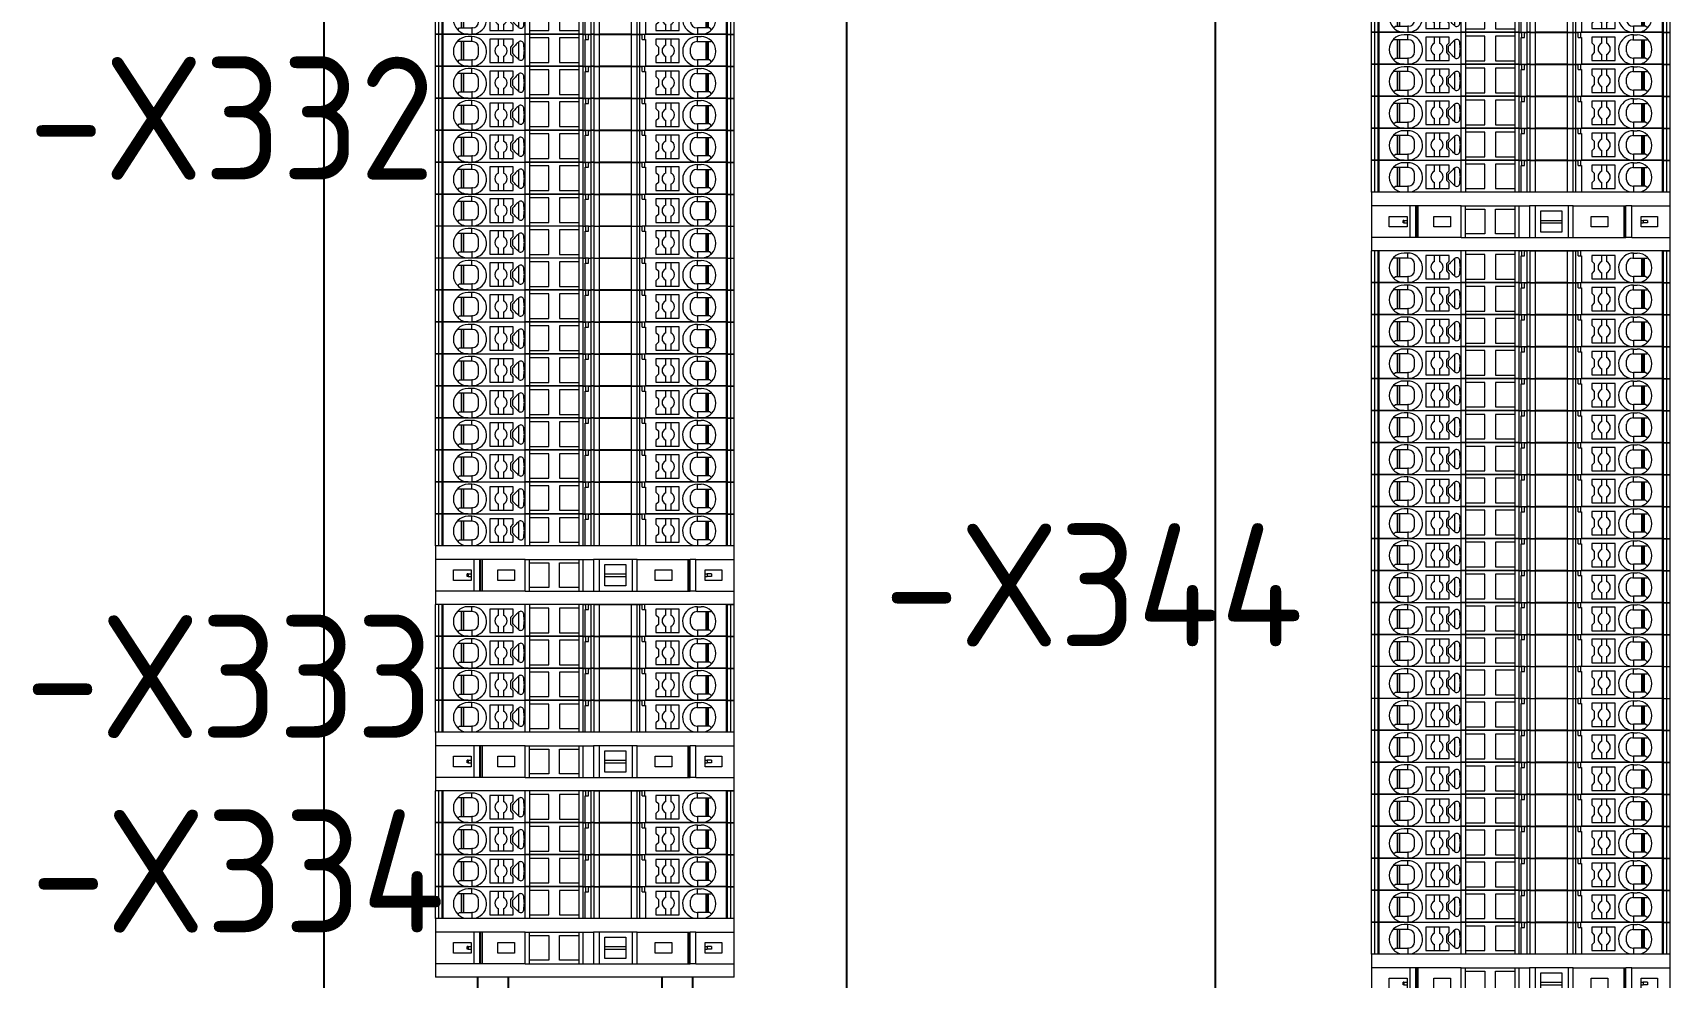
# Model space of a CAD drawing. Header units: millimetres. Extents: x 2936 to 53953, y 1541 to 47526.
# Drawn here: x 46971.7 to 47238, y 46092.3 to 46245.8 of the extents above; entities that cross this region are included whole.
import ezdxf
from ezdxf.enums import TextEntityAlignment as Align

# ---------------------------------------------------------------- set-up
doc = ezdxf.new("R2010")
doc.units = ezdxf.units.MM
doc.set_wipeout_variables(frame=1)
doc.layers.add('000-PI-Oprema', color=30, linetype='Continuous', lineweight=5)
doc.layers.add('SI-ORMAR-Oprema', color=30, linetype='Continuous', lineweight=5)
for name, color, linetype in [('000-PI_TEXT', 7, 'Continuous'), ('002-PI-Kabelska kanalica', 150, 'Continuous'), ('004-PI-DIN Šina', 3, 'Continuous')]:
    doc.layers.add(name, color=color, linetype=linetype)
doc.styles.add('PI0', font='isocpeur.ttf', dxfattribs={"width": 0.9})

# ---------------------------------------------------------------- blocks, each defined once
blk = doc.blocks.new('*U824')
at = {"layer": '004-PI-DIN Šina'}
blk.add_lwpolyline([(870, -17.5), (870, 17.5), (0, 17.5), (0, -17.5)], close=True, dxfattribs=at)
for points in [[(0, 12.5), (870, 12.5)], [(0, -12.5), (870, -12.5)]]:
    blk.add_lwpolyline(points, dxfattribs=at)
blk = doc.blocks.new('*U822')
at = {"layer": '004-PI-DIN Šina'}
blk.add_lwpolyline([(870, -17.5), (870, 17.5), (0, 17.5), (0, -17.5)], close=True, dxfattribs=at)
for points in [[(0, 12.5), (870, 12.5)], [(0, -12.5), (870, -12.5)]]:
    blk.add_lwpolyline(points, dxfattribs=at)
blk = doc.blocks.new('*U266')
at = {"layer": '002-PI-Kabelska kanalica'}
for p, q in [((-20, -100), (-20, 775)), ((40, -100), (40, 775))]:
    blk.add_line(p, q, dxfattribs=at)
blk = doc.blocks.new('*U98')
blk.add_wipeout([(47227.29997521584, 37326.63412378525), (47227.29997521584, 37321.48412378525), (47275.89997521591, 37321.48412378525), (47275.89997521591, 37326.63412378525)])
at = {"layer": '000-PI-Oprema'}
for p, q in [((47227.29997521584, 37321.48412378525), (47227.29997521584, 37326.63412378525)), ((47227.84750913132, 37326.63412378525), (47227.29997521584, 37326.63412378525)), ((47228.38801922242, 37326.63412378525), (47227.84750913132, 37326.63412378525)), ((47227.84750913132, 37321.48412378525), (47227.84750913132, 37326.63412378525)), ((47228.38801922242, 37321.48412378525), (47228.38801922242, 37326.63412378525)), ((47228.55657885078, 37326.63412378525), (47228.38801922242, 37326.63412378525)), ((47228.55657885078, 37321.48412378525), (47228.55657885078, 37326.63412378525)), ((47241.88147549654, 37326.63412378525), (47228.55657885078, 37326.63412378525)), ((47230.99997521636, 37325.48412378527), (47230.90291894138, 37325.58118006025)), ((47231.44997521641, 37325.48412378527), (47230.99997521636, 37325.48412378527)), ((47231.44997521641, 37325.48412378527), (47231.44997521643, 37322.48412378535)), ((47231.59997539455, 37325.48412378528), (47231.44997521641, 37325.48412378527)), ((47231.59997539455, 37322.48412378535), (47231.59997539455, 37325.48412378528)), ((47231.84997539397, 37325.48412378528), (47231.59997539455, 37325.48412378528)), ((47231.84997539397, 37325.48412378528), (47231.84997539395, 37322.48412378535)), ((47233.19997521623, 37325.48412378528), (47231.84997539397, 37325.48412378528)), ((47233.19997521622, 37326.28412378544), (47232.59997521622, 37326.28412378544)), ((47233.19997521623, 37325.48412378528), (47233.19997521622, 37326.28412378544)), ((47233.29997521607, 37325.48412378528), (47233.19997521623, 37325.48412378528)), ((47237.54997521597, 37325.88412378528), (47236.14997518547, 37325.88412378526)), ((47236.14997518547, 37325.88412378526), (47236.1499751855, 37322.08412378532)), ((47238.34997521596, 37325.8841237853), (47237.54997521597, 37325.88412378528)), ((47237.54997521597, 37324.90063892427), (47237.54997521597, 37325.88412378528)), ((47239.94997521592, 37325.88412378533), (47238.34997521596, 37325.8841237853)), ((47238.34997521596, 37325.8841237853), (47238.34997521597, 37324.90063892429)), ((47239.94997521593, 37324.98412378511), (47239.94997521592, 37325.88412378533)), ((47240.78004344794, 37325.37129879899), (47240.78004344798, 37322.59694877153)), ((47241.88147549654, 37321.48412378525), (47241.88147549654, 37326.63412378525)), ((47242.59997521585, 37326.63412378525), (47241.88147549654, 37326.63412378525)), ((47242.59997521585, 37326.63412378525), (47242.59997521585, 37326.05912378517)), ((47250.59997521581, 37326.63412378525), (47242.59997521585, 37326.63412378525)), ((47242.59997521585, 37326.05912378517), (47242.59997521585, 37322.0591237853)), ((47245.74997521581, 37326.05912378517), (47242.59997521585, 37326.05912378517)), ((47245.74997521581, 37322.0591237853), (47245.74997521581, 37326.05912378517)), ((47247.44997521577, 37326.05912378517), (47247.44997521577, 37322.0591237853)), ((47250.59997521581, 37326.05912378517), (47247.44997521577, 37326.05912378517)), ((47250.59997521581, 37326.63412378525), (47250.59997521581, 37326.05912378517)), ((47251.3184749351, 37326.63412378525), (47250.59997521581, 37326.63412378525)), ((47250.59997521581, 37326.05912378517), (47250.59997521581, 37322.0591237853)), ((47251.3184749351, 37326.63412378525), (47251.75140694679, 37326.63412378525)), ((47251.3184749351, 37321.48412378525), (47251.3184749351, 37326.63412378525)), ((47251.64997521601, 37321.48412378525), (47251.64997521601, 37325.8341237853)), ((47251.64997521601, 37325.8341237853), (47251.75140694679, 37325.8341237853)), ((47251.75140694679, 37325.8341237853), (47251.75140694679, 37326.63412378525)), ((47252.20654184663, 37326.63412378525), (47251.75140694679, 37326.63412378525)), ((47251.75140694679, 37325.8341237853), (47252.20654184663, 37325.8341237853)), ((47252.20654184663, 37326.63412378525), (47252.55955891032, 37326.63412378525)), ((47252.20654184663, 37325.8341237853), (47252.20654184663, 37326.63412378525)), ((47253.07169094468, 37326.63412378525), (47252.55955891032, 37326.63412378525)), ((47252.55955891032, 37326.63412378525), (47252.55955891032, 37321.48412378525)), ((47253.07169094468, 37326.63412378525), (47253.07169094468, 37321.48412378525)), ((47253.07169094468, 37326.63412378525), (47253.98382297912, 37326.63412378525)), ((47253.98382297911, 37321.48412378525), (47253.98382297912, 37326.63412378525)), ((47253.98382297912, 37326.63412378525), (47259.11612745287, 37326.63412378525)), ((47259.11612745287, 37326.63412378525), (47259.11612745287, 37321.48412378525)), ((47259.11612745287, 37326.63412378525), (47260.02825948733, 37326.63412378525)), ((47260.02825948733, 37326.63412378525), (47260.02825948733, 37321.48412378525)), ((47260.02825948733, 37326.63412378525), (47260.54039152169, 37326.63412378525)), ((47260.54039152169, 37321.48412378525), (47260.54039152169, 37326.63412378525)), ((47260.54039152169, 37326.63412378525), (47260.89340858538, 37326.63412378525)), ((47260.89340858538, 37325.83412378528), (47260.89340858538, 37326.63412378525)), ((47261.34854348522, 37326.63412378525), (47260.89340858538, 37326.63412378525)), ((47260.89340858538, 37325.83412378528), (47261.34854348522, 37325.83412378528)), ((47261.34854348522, 37325.83412378528), (47261.34854348522, 37326.63412378525)), ((47274.64976493204, 37326.63412378525), (47261.34854348522, 37326.63412378525)), ((47261.34854348522, 37325.83412378528), (47261.449975216, 37325.83412378528)), ((47261.449975216, 37325.83412378528), (47261.449975216, 37321.48412378525)), ((47264.74997521621, 37325.88412378519), (47263.14997521625, 37325.88412378517)), ((47263.14997521625, 37325.88412378517), (47263.14997521626, 37324.98412378502)), ((47264.74997521623, 37324.90063892423), (47264.74997521621, 37325.88412378519)), ((47265.54997521621, 37325.8841237852), (47264.74997521621, 37325.88412378519)), ((47265.54997521621, 37325.8841237852), (47265.54997521623, 37324.90063892424)), ((47266.94997524672, 37325.88412378522), (47265.54997521621, 37325.8841237852)), ((47266.94997524675, 37322.08412378527), (47266.94997524672, 37325.88412378522)), ((47269.79997521632, 37325.48412378512), (47269.89997521615, 37325.48412378512)), ((47269.89997521632, 37326.28412378527), (47270.49997521635, 37326.28412378521)), ((47269.89997521615, 37325.48412378512), (47269.89997521632, 37326.28412378527)), ((47269.89997521615, 37325.48412378512), (47271.24997503844, 37325.4841237851)), ((47271.24997503844, 37325.4841237851), (47271.24997503843, 37322.48412378518)), ((47271.24997503844, 37325.4841237851), (47271.49997503785, 37325.48412378509)), ((47271.49997503782, 37322.48412378517), (47271.49997503785, 37325.48412378509)), ((47271.49997503785, 37325.48412378509), (47271.64997521597, 37325.48412378509)), ((47271.64997521597, 37325.48412378509), (47271.64997521592, 37322.48412378517)), ((47271.64997521597, 37325.48412378509), (47272.09997521602, 37325.48412378509)), ((47272.09997521602, 37325.48412378509), (47272.197031491, 37325.58118006006)), ((47274.64976493204, 37321.48412378525), (47274.64976493204, 37326.63412378525)), ((47274.64976493204, 37326.63412378525), (47274.81750054441, 37326.63412378525)), ((47274.81750054441, 37321.48412378525), (47274.81750054441, 37326.63412378525)), ((47274.81750054441, 37326.63412378525), (47275.35244130043, 37326.63412378525)), ((47275.35244130043, 37321.48412378525), (47275.35244130043, 37326.63412378525)), ((47275.35244130043, 37326.63412378525), (47275.8999752159, 37326.63412378525)), ((47275.8999752159, 37321.48412378525), (47275.8999752159, 37326.63412378525)), ((47230.90291894131, 37322.18706751056), (47231.19997521611, 37322.48412378535)), ((47231.19997521611, 37322.48412378535), (47231.44997521643, 37322.48412378535)), ((47231.44997521643, 37322.48412378535), (47231.59997539455, 37322.48412378535)), ((47231.59997539455, 37322.48412378535), (47231.84997539395, 37322.48412378535)), ((47231.84997539395, 37322.48412378535), (47233.19997521625, 37322.48412378535)), ((47233.29997521608, 37322.48412378535), (47233.19997521625, 37322.48412378535)), ((47233.19997521625, 37322.48412378535), (47233.19997521622, 37321.48412378528)), ((47237.549975216, 37322.08412378533), (47237.549975216, 37323.06760864629)), ((47238.34997521599, 37323.06760864631), (47238.349975216, 37322.08412378535)), ((47239.54995552669, 37324.58410409586), (47239.94997521593, 37324.98412378511)), ((47239.55008477131, 37323.38401423019), (47239.54995552669, 37324.58410409586)), ((47239.94997521596, 37322.98412378556), (47239.55008477131, 37323.38401423019)), ((47239.94997521598, 37322.08412378536), (47239.94997521596, 37322.98412378556)), ((47263.14997521626, 37324.98412378502), (47263.54986566091, 37324.58423334039)), ((47263.54999490552, 37323.38414347463), (47263.14997521629, 37322.98412378538)), ((47263.14997521629, 37322.98412378538), (47263.14997521631, 37322.08412378521)), ((47263.54986566091, 37324.58423334039), (47263.54999490552, 37323.38414347463)), ((47264.74997521625, 37322.08412378524), (47264.74997521625, 37323.06760864625)), ((47265.54997521624, 37323.06760864626), (47265.54997521626, 37322.08412378525)), ((47268.79997521629, 37323.48412378521), (47268.7999752163, 37324.48412378514)), ((47269.79997521628, 37322.48412378519), (47269.8999752161, 37322.48412378519)), ((47271.24997503843, 37322.48412378518), (47269.8999752161, 37322.48412378519)), ((47269.8999752161, 37322.48412378519), (47269.89997521613, 37321.48412378525)), ((47271.49997503782, 37322.48412378517), (47271.24997503843, 37322.48412378518)), ((47271.64997521592, 37322.48412378517), (47271.49997503782, 37322.48412378517)), ((47271.89997521624, 37322.48412378517), (47271.64997521592, 37322.48412378517)), ((47272.19703149103, 37322.18706751037), (47271.89997521624, 37322.48412378517)), ((47227.84750913132, 37321.48412378525), (47227.29997521584, 37321.48412378525)), ((47228.38801922242, 37321.48412378525), (47227.84750913132, 37321.48412378525)), ((47228.55657885078, 37321.48412378525), (47228.38801922242, 37321.48412378525)), ((47231.59997521623, 37321.4841237853), (47228.55657885078, 37321.48412378525)), ((47231.59997521623, 37321.70238136243), (47231.59997521623, 37321.4841237853)), ((47232.59997521622, 37321.48412378536), (47231.59997521623, 37321.4841237853)), ((47232.59997521622, 37321.48412378536), (47233.19997521622, 37321.48412378528)), ((47234.19997521616, 37321.48412378528), (47233.19997521622, 37321.48412378528)), ((47234.19997521616, 37321.48412378528), (47234.19997521616, 37321.70238136246)), ((47234.19997521616, 37321.48412378528), (47241.88147549654, 37321.48412378525)), ((47236.1499751855, 37322.08412378532), (47237.549975216, 37322.08412378533)), ((47237.549975216, 37322.08412378533), (47238.349975216, 37322.08412378535)), ((47238.349975216, 37322.08412378535), (47239.94997521598, 37322.08412378536)), ((47242.59997521585, 37321.48412378525), (47241.88147549654, 37321.48412378525)), ((47242.59997521585, 37322.0591237853), (47245.74997521581, 37322.0591237853)), ((47242.59997521585, 37322.0591237853), (47242.59997521585, 37321.48412378525)), ((47250.59997521581, 37321.48412378525), (47242.59997521585, 37321.48412378525)), ((47247.44997521577, 37322.0591237853), (47250.59997521581, 37322.0591237853)), ((47250.59997521581, 37322.0591237853), (47250.59997521581, 37321.48412378525)), ((47251.3184749351, 37321.48412378525), (47250.59997521581, 37321.48412378525)), ((47251.3184749351, 37321.48412378525), (47251.64997521601, 37321.48412378525)), ((47251.64997521601, 37321.48412378525), (47252.55955891032, 37321.48412378525)), ((47253.07169094468, 37321.48412378525), (47252.55955891032, 37321.48412378525)), ((47253.07169094468, 37321.48412378525), (47253.98382297911, 37321.48412378525)), ((47259.11612745287, 37321.48412378525), (47253.98382297911, 37321.48412378525)), ((47259.11612745287, 37321.48412378525), (47260.02825948733, 37321.48412378525)), ((47260.02825948733, 37321.48412378525), (47260.54039152169, 37321.48412378525)), ((47260.54039152169, 37321.48412378525), (47261.449975216, 37321.48412378525)), ((47268.89997521612, 37321.48412378525), (47261.449975216, 37321.48412378525)), ((47263.14997521631, 37322.08412378521), (47264.74997521625, 37322.08412378524)), ((47264.74997521625, 37322.08412378524), (47265.54997521626, 37322.08412378525)), ((47265.54997521626, 37322.08412378525), (47266.94997524675, 37322.08412378527)), ((47268.89997521612, 37321.48412378525), (47268.89997521613, 37321.70238136231)), ((47268.89997521612, 37321.48412378525), (47269.89997521613, 37321.48412378525)), ((47270.49997521615, 37321.48412378519), (47269.89997521613, 37321.48412378525)), ((47271.49997521605, 37321.48412378525), (47270.49997521615, 37321.48412378519)), ((47271.49997521605, 37321.70238136224), (47271.49997521605, 37321.48412378525)), ((47274.64976493204, 37321.48412378525), (47271.49997521605, 37321.48412378525)), ((47274.64976493204, 37321.48412378525), (47274.81750054441, 37321.48412378525)), ((47274.81750054441, 37321.48412378525), (47275.35244130043, 37321.48412378525)), ((47275.35244130043, 37321.48412378525), (47275.8999752159, 37321.48412378525))]:
    blk.add_line(p, q, dxfattribs=at)
for centre, radius, start, end in [((47232.5999752162, 37323.88412378537), 2.400000000006353, 134.9999999991157, 224.9999999985261), ((47232.59997521628, 37323.88412378541), 2.400000000035466, 90.00000000166753, 135.0000000008843), ((47233.19997521623, 37323.88412378544), 2.400000000010629, 294.6243183502159, 90.00000000041689), ((47233.29997521604, 37324.48412378525), 1.000000000036119, 2.501289979252716e-09, 89.99999999833247), ((47241.14997438921, 37325.03412148784), 0.50000104031782, 5.440585135109099, 134.99974689524), ((47269.89997521609, 37323.88412378526), 2.400000000004585, 89.99999999416366, 245.3756816488525), ((47269.79997521632, 37324.48412378511), 1.000000000007712, 89.99999999958312, 179.9999999987494), ((47270.49997521615, 37323.88412378519), 2.400000000022501, 45.00000000058956, 89.9999999954143), ((47270.49997521611, 37323.8841237852), 2.400000000040548, 315.0000000017687, 44.99999999941044), ((47233.29997521604, 37323.48412378538), 1.000000000038223, 270.0000000016675, 359.9999999983325), ((47237.94997521598, 37323.98412378529), 1.000000000000887, 113.5781784786921, 246.4218215222388), ((47237.94997521598, 37323.9841237853), 0.9999999999968924, 293.5781784786922, 66.42182152223877), ((47241.14997521542, 37322.93412378528), 0.499999999999895, 225, 354.5596679687376), ((47265.14997521625, 37323.98412378525), 1.0000000000009, 113.578178479623, 246.4218215216899), ((47265.14997521625, 37323.98412378525), 0.9999999999968315, 293.5781784783101, 66.42182152300293), ((47269.79997521629, 37323.48412378519), 1.000000000009289, 179.9999999995831, 269.9999999991662), ((47232.5999752162, 37323.88412378538), 2.40000000000775, 224.9999999988209, 245.3756816488525), ((47232.59997521621, 37323.88412378538), 2.400000000008365, 245.3756816484735, 270.0000000004169), ((47233.19997521592, 37323.88412378536), 2.400000000071874, 270.000000007087, 294.6243183578743), ((47269.89997521609, 37323.88412378526), 2.4000000000046, 245.3756816488525, 270.0000000008338), ((47270.49997521611, 37323.8841237852), 2.400000000004657, 270.0000000008338, 294.6243183505949), ((47270.4999752162, 37323.88412378526), 2.400000000022579, 294.6243183483526, 314.9999999994104)]:
    blk.add_arc(centre, radius, start, end, dxfattribs=at)
for points in [[(47240.78004344794, 37325.37129879899), (47240.55162098414, 37325.14287633517), (47240.32319852032, 37324.91445387137), (47240.08658686807, 37324.67784221911), (47239.84997521581, 37324.44123056686)], [(47240.79642182484, 37325.38767717587), (47240.78823263639, 37325.37948798743), (47240.78004344794, 37325.37129879899)], [(47241.75223767041, 37323.98412378528), (47241.72610899074, 37324.25847492185), (47241.69998031107, 37324.53282605844), (47241.67385163139, 37324.80717719501), (47241.64772295172, 37325.08152833159)], [(47234.29997521608, 37323.48412378535), (47234.29997521608, 37323.60589394551), (47234.29997521608, 37323.73544066722), (47234.29997521608, 37323.87093670898), (47234.29997521608, 37324.00697443712), (47234.29997521608, 37324.13780638542), (47234.29997521608, 37324.26110445792), (47234.29997521608, 37324.37610065179), (47234.29997521607, 37324.4841237853)], [(47239.84997521581, 37323.52701700371), (47239.84997521581, 37323.7555703945), (47239.84997521581, 37323.98412378528), (47239.84997521581, 37324.21267717607), (47239.84997521581, 37324.44123056686)], [(47240.78004344798, 37322.59694877153), (47240.55162098414, 37322.82537123536), (47240.32319852032, 37323.0537936992), (47240.08658686806, 37323.29040535145), (47239.84997521581, 37323.52701700371)], [(47240.79642182482, 37322.58057039468), (47240.78823263641, 37322.58875958311), (47240.78004344798, 37322.59694877153)], [(47241.64772295172, 37322.88671923896), (47241.67385163139, 37323.16107037554), (47241.69998031107, 37323.43542151211), (47241.72610899074, 37323.7097726487), (47241.75223767041, 37323.98412378528)]]:
    blk.add_spline(points, degree=3, dxfattribs=at)
blk = doc.blocks.new('*U164')
at = {"layer": '000-PI-Oprema'}
blk.add_blockref('*U98', (-47251.59997521587, -37324.05912378522), dxfattribs=at)
blk = doc.blocks.new('*U165')
at = {"layer": '000-PI-Oprema', "color": 0, "linetype": 'ByBlock', "lineweight": -2, "transparency": 16777216}
blk.add_blockref('*U164', (0, 0), dxfattribs=at)
blk.add_blockref('*U164', (-3.184081677783119e-16, -5.2), dxfattribs=at)
blk.add_blockref('*U164', (-6.368163355566237e-16, -10.4), dxfattribs=at)
blk.add_blockref('*U164', (-9.552245033349357e-16, -15.6), dxfattribs=at)
blk.add_blockref('*U164', (-1.273632671113247e-15, -20.8), dxfattribs=at)
blk.add_blockref('*U164', (-1.592040838891559e-15, -26), dxfattribs=at)
blk.add_blockref('*U164', (-1.910449006669871e-15, -31.2), dxfattribs=at)
blk.add_blockref('*U164', (-2.228857174448183e-15, -36.4), dxfattribs=at)
blk.add_blockref('*U164', (-2.547265342226495e-15, -41.6), dxfattribs=at)
blk.add_blockref('*U164', (-2.865673510004807e-15, -46.8), dxfattribs=at)
blk.add_blockref('*U164', (-3.184081677783118e-15, -52), dxfattribs=at)
blk.add_blockref('*U164', (-3.50248984556143e-15, -57.2), dxfattribs=at)
blk.add_blockref('*U164', (-3.820898013339743e-15, -62.40000000000001), dxfattribs=at)
blk.add_blockref('*U164', (-4.139306181118055e-15, -67.60000000000001), dxfattribs=at)
blk.add_blockref('*U164', (-4.457714348896366e-15, -72.8), dxfattribs=at)
blk.add_blockref('*U164', (-4.776122516674678e-15, -78), dxfattribs=at)
blk.add_blockref('*U164', (-5.09453068445299e-15, -83.2), dxfattribs=at)
blk.add_blockref('*U164', (-5.412938852231302e-15, -88.4), dxfattribs=at)
blk.add_blockref('*U164', (-5.731347020009613e-15, -93.60000000000001), dxfattribs=at)
blk.add_blockref('*U164', (-6.049755187787924e-15, -98.8), dxfattribs=at)
blk.add_blockref('*U164', (-6.368163355566236e-15, -104), dxfattribs=at)
blk.add_blockref('*U164', (-6.686571523344548e-15, -109.2), dxfattribs=at)
blk = doc.blocks.new('*U92')
blk.add_wipeout([(-24.299999978400592, 2.2000000000015234), (24.29999997839682, 2.2000000000151516), (24.299999978369968, -7.349999995568396), (-24.29999997840562, -7.3499999954144)])
at = {"layer": 'SI-ORMAR-Oprema'}
for p, q in [((-24.29999997840059, 2.19999999999709), (-24.29999997840059, -7.349999995421967)), ((24.29999997839332, 2.200000000011642), (-24.29999997838604, 2.19999999999709)), ((-18.03461262070778, -7.275957614183426e-12), (-24.29999997839332, 0)), ((24.29999997839332, -7.349999995567487), (24.29999997839332, 2.200000000011642)), ((-21.39999998091662, -3.424999996954284), (-21.39999998091662, -1.724999998463318)), ((-21.39999998091662, -1.724999998463318), (-18.49999998349085, -1.724999998470594)), ((-19.01469647427439, -2.375000000007276), (-19.14520364003693, -2.375000000007276)), ((-19.14520364003693, -2.775000000008731), (-19.14520364003693, -2.375000000007276)), ((-19.01469647427439, -2.375000000007276), (-19.01469647427439, -2.775000000008731)), ((-19.01469647427439, -2.375000000007276), (-18.49999998352723, -2.375000000007276)), ((-18.49999998349085, -1.724999998470594), (-18.49999998352723, -2.375000000007276)), ((-18.49999998352723, -2.375000000007276), (-18.49999998352723, -2.775000000008731)), ((-18.03461262071505, -5.149999995424878), (-18.03461262070778, -7.275957614183426e-12)), ((-17.09803389281296, -7.275957614183426e-12), (-18.03461262070778, -7.275957614183426e-12)), ((-17.09803389282024, -5.149999995424878), (-17.09803389281296, -7.275957614183426e-12)), ((-16.99776565311186, -7.275957614183426e-12), (-17.09803389281296, -7.275957614183426e-12)), ((-16.99776565311186, -7.275957614183426e-12), (-16.99776565311913, -5.149999995424878)), ((-16.73980575569294, -7.275957614183426e-12), (-16.99776565311186, -7.275957614183426e-12)), ((-16.73980575569294, -7.275957614183426e-12), (-16.73980575570022, -5.149999995424878)), ((-9.71849971057236, -2.182787284255028e-11), (-16.73980575569294, -7.275957614183426e-12)), ((-14.14999998734856, -1.72499999847787), (-11.44999998974527, -1.72499999847787)), ((-14.14999998733401, -3.424999996968836), (-14.14999998734856, -1.72499999847787)), ((-11.44999998974527, -1.72499999847787), (-11.44999998973799, -3.424999996968836)), ((-9.71849971057236, -2.182787284255028e-11), (-8.99999999062129, -1.455191522836685e-11)), ((-9.718499710579636, -5.14999999543943), (-9.71849971057236, -2.182787284255028e-11)), ((-8.99999999062129, -0.5749999993786332), (-8.99999999062129, -1.455191522836685e-11)), ((-8.99999999062129, -1.455191522836685e-11), (-0.9999999990614015, -2.182787284255028e-11)), ((-8.999999990628567, -4.574999995944381), (-8.99999999062129, -0.5749999993786332)), ((-8.99999999062129, -0.5749999993786332), (-5.84999999361753, -0.5749999993859092)), ((-5.84999999361753, -0.5749999993859092), (-5.849999993624806, -4.574999995951657)), ((-4.149999995162943, -0.5749999993131496), (-0.9999999990614015, -0.5749999993131496)), ((-4.149999995170219, -4.574999995624239), (-4.149999995162943, -0.5749999993131496)), ((-0.9999999990614015, -2.182787284255028e-11), (-0.9999999990614015, -0.5749999993131496)), ((-0.9999999990614015, -2.182787284255028e-11), (-0.2815002804054529, -2.91038304567337e-11)), ((-0.9999999990614015, -0.5749999993131496), (-0.9999999990686774, -4.574999995624239)), ((-0.2815002804054529, -2.91038304567337e-11), (1.390345623847679, -2.91038304567337e-11)), ((-0.2815002804127289, -5.149999995446706), (-0.2815002804054529, -2.91038304567337e-11)), ((2.315398465085309, -3.637978807091713e-11), (1.390345623847679, -2.91038304567337e-11)), ((1.390345623847679, -2.91038304567337e-11), (1.390345623840403, -5.149999995446706)), ((7.689365187972726, -3.637978807091713e-11), (2.315398465085309, -3.637978807091713e-11)), ((2.315398465085309, -3.637978807091713e-11), (2.315398465078033, -5.149999995453982)), ((3.224999997844861, -0.8249999992985977), (6.674999994778773, -0.8249999993058736)), ((3.224999997801206, -2.375000000029104), (3.224999997844861, -0.8249999992985977)), ((3.224999997801206, -2.375000000029104), (6.674999994727841, -2.37500000003638)), ((3.224999997801206, -2.775000000030559), (3.224999997801206, -2.375000000029104)), ((6.674999994778773, -0.8249999993058736), (6.674999994727841, -2.37500000003638)), ((6.674999994727841, -2.37500000003638), (6.674999994727841, -2.775000000037835)), ((7.689365187972726, -3.637978807091713e-11), (7.68936518796545, -5.149999995453982)), ((8.509654367473559, -3.637978807091713e-11), (7.689365187972726, -3.637978807091713e-11)), ((8.509654367466283, -5.149999995453982), (8.509654367473559, -3.637978807091713e-11)), ((8.509654367473559, -3.637978807091713e-11), (16.73982379453082, -5.093170329928398e-11)), ((11.44999998986896, -1.724999998506973), (14.14999998747226, -1.724999998514249)), ((11.44999998986896, -3.42499999699794), (11.44999998986896, -1.724999998506973)), ((14.14999998747226, -1.724999998514249), (14.14999998747226, -3.424999997005216)), ((16.73982379453082, -5.093170329928398e-11), (16.73982379452355, -5.149999995468534)), ((16.73982379453082, -5.093170329928398e-11), (16.99778369195701, -5.093170329928398e-11)), ((16.99778369194973, -5.149999995468534), (16.99778369195701, -5.093170329928398e-11)), ((16.99778369195701, -5.093170329928398e-11), (17.09805193162902, -5.093170329928398e-11)), ((18.03463065948017, -5.093170329928398e-11), (17.09805193162902, -5.093170329928398e-11)), ((17.09805193162174, -5.149999995468534), (17.09805193162902, -5.093170329928398e-11)), ((18.03463065948017, -5.093170329928398e-11), (24.29999997840787, -5.820766091346741e-11)), ((18.0346306594729, -5.149999995468534), (18.03463065948017, -5.093170329928398e-11)), ((19.5499999826061, -2.375000000050932), (19.54999998264248, -1.724999998514249)), ((19.54999998264248, -1.724999998514249), (22.2499999802385, -1.724999998521525)), ((19.5499999826061, -2.775000000052387), (19.5499999826061, -2.375000000050932)), ((19.5499999826061, -2.375000000050932), (19.88530352572707, -2.375000000050932)), ((19.88530352572707, -2.375000000050932), (19.88530352572707, -2.775000000052387)), ((20.58530352572416, -2.375000000050932), (19.88530352572707, -2.375000000050932)), ((20.58530352572416, -2.375000000050932), (20.58530352572416, -2.775000000052387)), ((22.2499999802385, -1.724999998521525), (22.2499999802385, -3.424999997012492)), ((-18.03461262071505, -5.149999995424878), (-24.29999997840059, -5.149999995417602)), ((-18.49999998349085, -3.42499999696156), (-21.39999998091662, -3.424999996954284)), ((-19.01469647427439, -2.775000000008731), (-19.14520364003693, -2.775000000008731)), ((-19.01469647427439, -2.775000000008731), (-18.49999998352723, -2.775000000008731)), ((-18.49999998352723, -2.775000000008731), (-18.49999998349085, -3.42499999696156)), ((-17.09803389282024, -5.149999995424878), (-18.03461262071505, -5.149999995424878)), ((-16.99776565311913, -5.149999995424878), (-17.09803389282024, -5.149999995424878)), ((-16.73980575570022, -5.149999995424878), (-16.99776565311913, -5.149999995424878)), ((-9.718499710579636, -5.14999999543943), (-16.73980575570022, -5.149999995424878)), ((-11.44999998973799, -3.424999996968836), (-14.14999998733401, -3.424999996968836)), ((-9.718499710579636, -5.14999999543943), (-8.999999990628567, -5.149999995432154)), ((-5.849999993624806, -4.574999995951657), (-8.999999990628567, -4.574999995944381)), ((-8.999999990628567, -5.149999995432154), (-8.999999990628567, -4.574999995944381)), ((-8.999999990628567, -5.149999995432154), (-0.9999999990686774, -5.14999999543943)), ((-0.9999999990686774, -4.574999995624239), (-4.149999995170219, -4.574999995624239)), ((-0.9999999990686774, -4.574999995624239), (-0.9999999990686774, -5.14999999543943)), ((-0.9999999990686774, -5.14999999543943), (-0.2815002804127289, -5.149999995446706)), ((-0.2815002804127289, -5.149999995446706), (1.390345623840403, -5.149999995446706)), ((1.390345623840403, -5.149999995446706), (2.315398465078033, -5.149999995453982)), ((2.315398465078033, -5.149999995453982), (7.68936518796545, -5.149999995453982)), ((3.224999997801206, -2.775000000030559), (6.674999994727841, -2.775000000037835)), ((3.224999997844861, -4.324999996184488), (3.224999997801206, -2.775000000030559)), ((6.674999994778773, -4.324999996191764), (3.224999997844861, -4.324999996184488)), ((6.674999994727841, -2.775000000037835), (6.674999994778773, -4.324999996191764)), ((7.68936518796545, -5.149999995453982), (8.509654367466283, -5.149999995453982)), ((8.509654367466283, -5.149999995453982), (16.73982379452355, -5.149999995468534)), ((14.14999998747226, -3.424999997005216), (11.44999998986896, -3.42499999699794)), ((16.73982379452355, -5.149999995468534), (16.99778369194973, -5.149999995468534)), ((16.99778369194973, -5.149999995468534), (17.09805193162174, -5.149999995468534)), ((18.0346306594729, -5.149999995468534), (17.09805193162174, -5.149999995468534)), ((18.0346306594729, -5.149999995468534), (24.29999997840059, -5.14999999547581)), ((19.5499999826061, -2.775000000052387), (19.88530352572707, -2.775000000052387)), ((19.54999998264248, -3.424999997005216), (19.5499999826061, -2.775000000052387)), ((22.2499999802385, -3.424999997012492), (19.54999998264248, -3.424999997005216)), ((20.58530352572416, -2.775000000052387), (19.88530352572707, -2.775000000052387)), ((24.29999997837876, -7.349999995567487), (-24.29999997840059, -7.349999995421967))]:
    blk.add_line(p, q, dxfattribs=at)
blk = doc.blocks.new('*U898')
at = {"layer": '000-PI-Oprema'}
blk.add_blockref('*U98', (-47251.59997521587, -37324.05912378522), dxfattribs=at)
blk = doc.blocks.new('*U899')
at = {"layer": '000-PI-Oprema', "color": 0, "linetype": 'ByBlock', "lineweight": -2, "transparency": 16777216}
blk.add_blockref('*U898', (0, 0), dxfattribs=at)
blk.add_blockref('*U898', (-3.184081677783119e-16, -5.2), dxfattribs=at)
blk.add_blockref('*U898', (-6.368163355566237e-16, -10.4), dxfattribs=at)
blk.add_blockref('*U898', (-9.552245033349357e-16, -15.6), dxfattribs=at)
blk.add_blockref('*U898', (-1.273632671113247e-15, -20.8), dxfattribs=at)
blk.add_blockref('*U898', (-1.592040838891559e-15, -26), dxfattribs=at)
blk.add_blockref('*U898', (-1.910449006669871e-15, -31.2), dxfattribs=at)
blk.add_blockref('*U898', (-2.228857174448183e-15, -36.4), dxfattribs=at)
blk.add_blockref('*U898', (-2.547265342226495e-15, -41.6), dxfattribs=at)
blk.add_blockref('*U898', (-2.865673510004807e-15, -46.8), dxfattribs=at)
blk.add_blockref('*U898', (-3.184081677783118e-15, -52), dxfattribs=at)
blk.add_blockref('*U898', (-3.50248984556143e-15, -57.2), dxfattribs=at)
blk.add_blockref('*U898', (-3.820898013339743e-15, -62.40000000000001), dxfattribs=at)
blk.add_blockref('*U898', (-4.139306181118055e-15, -67.60000000000001), dxfattribs=at)
blk.add_blockref('*U898', (-4.457714348896366e-15, -72.8), dxfattribs=at)
blk.add_blockref('*U898', (-4.776122516674678e-15, -78), dxfattribs=at)
blk.add_blockref('*U898', (-5.09453068445299e-15, -83.2), dxfattribs=at)
blk.add_blockref('*U898', (-5.412938852231302e-15, -88.4), dxfattribs=at)
blk.add_blockref('*U898', (-5.731347020009613e-15, -93.60000000000001), dxfattribs=at)
blk.add_blockref('*U898', (-6.049755187787924e-15, -98.8), dxfattribs=at)
blk.add_blockref('*U898', (-6.368163355566236e-15, -104), dxfattribs=at)
blk.add_blockref('*U898', (-6.686571523344548e-15, -109.2), dxfattribs=at)
blk.add_blockref('*U898', (-7.00497969112286e-15, -114.4), dxfattribs=at)
blk.add_blockref('*U898', (-7.323387858901173e-15, -119.6), dxfattribs=at)
blk.add_blockref('*U898', (-7.641796026679485e-15, -124.8), dxfattribs=at)
blk = doc.blocks.new('*U918')
at = {"layer": '000-PI-Oprema'}
blk.add_blockref('*U98', (-47251.59997521587, -37324.05912378522), dxfattribs=at)
blk = doc.blocks.new('*U919')
at = {"layer": '000-PI-Oprema', "color": 0, "linetype": 'ByBlock', "lineweight": -2, "transparency": 16777216}
blk.add_blockref('*U918', (0, 0), dxfattribs=at)
blk.add_blockref('*U918', (-3.184081677783119e-16, -5.2), dxfattribs=at)
blk.add_blockref('*U918', (-6.368163355566237e-16, -10.4), dxfattribs=at)
blk.add_blockref('*U918', (-9.552245033349357e-16, -15.6), dxfattribs=at)
blk.add_blockref('*U918', (-1.273632671113247e-15, -20.8), dxfattribs=at)
blk.add_blockref('*U918', (-1.592040838891559e-15, -26), dxfattribs=at)
blk.add_blockref('*U918', (-1.910385911962909e-15, -31.2), dxfattribs=at)
blk.add_blockref('*U918', (-2.228783563956726e-15, -36.4), dxfattribs=at)
blk.add_blockref('*U918', (-2.547265342226495e-15, -41.6), dxfattribs=at)
blk.add_blockref('*U918', (-2.865673510004807e-15, -46.8), dxfattribs=at)
blk.add_blockref('*U918', (-3.184081677783118e-15, -52), dxfattribs=at)
blk.add_blockref('*U918', (-3.50248984556143e-15, -57.2), dxfattribs=at)
blk.add_blockref('*U918', (-3.820898013339743e-15, -62.40000000000001), dxfattribs=at)
blk.add_blockref('*U918', (-4.139306181118055e-15, -67.60000000000001), dxfattribs=at)
blk.add_blockref('*U918', (-4.457714348896366e-15, -72.8), dxfattribs=at)
blk.add_blockref('*U918', (-4.776122516674678e-15, -78), dxfattribs=at)
blk.add_blockref('*U918', (-5.09453068445299e-15, -83.2), dxfattribs=at)
blk = doc.blocks.new('*U920')
at = {"layer": '000-PI-Oprema'}
blk.add_blockref('*U98', (-47251.59997521587, -37324.05912378522), dxfattribs=at)
blk = doc.blocks.new('*U921')
at = {"layer": '000-PI-Oprema', "color": 0, "linetype": 'ByBlock', "lineweight": -2, "transparency": 16777216}
blk.add_blockref('*U920', (0, 0), dxfattribs=at)
blk.add_blockref('*U920', (-3.184081677783119e-16, -5.2), dxfattribs=at)
blk.add_blockref('*U920', (-6.368163355566237e-16, -10.4), dxfattribs=at)
blk.add_blockref('*U920', (-9.552245033349357e-16, -15.6), dxfattribs=at)
blk = doc.blocks.new('*U903')
at = {"layer": '000-PI-Oprema'}
blk.add_blockref('*U98', (-47251.59997521587, -37324.05912378522), dxfattribs=at)
blk = doc.blocks.new('*U902')
at = {"layer": '000-PI-Oprema', "color": 0, "linetype": 'ByBlock', "lineweight": -2, "transparency": 16777216}
blk.add_blockref('*U903', (0, 0), dxfattribs=at)
blk.add_blockref('*U903', (-3.184081677783119e-16, -5.2), dxfattribs=at)
blk.add_blockref('*U903', (-6.368163355566237e-16, -10.4), dxfattribs=at)
blk.add_blockref('*U903', (-9.552245033349357e-16, -15.6), dxfattribs=at)

msp = doc.modelspace()

# ---------------------------------------------------------------- block references
at = {"rotation": 180}
for p in [(46999.01037908357, 46257.96780063347), (47144.01037908356, 46257.96780063347)]:
    msp.add_blockref('*U266', p, dxfattribs=at)
at = {"layer": '004-PI-DIN Šina', "rotation": 270}
for name, p in [('*U824', (47061.51037908356, 46355.62303523126)), ('*U822', (47214.01037908356, 46354.19335991545))]:
    msp.add_blockref(name, p, dxfattribs=at)

# ---------------------------------------------------------------- texts
at = {"layer": '000-PI_TEXT', "style": 'PI0', "width": 0.9}
for s, p in [('-X332', (47037.07235717165, 46221.93022597199)), ('-X344', (47178.33150878048, 46146.03210653047)), ('-X333', (47036.87056818626, 46131.14384128942))]:
    msp.add_text(s, height=20, dxfattribs=at).set_placement(p, align=Align.RIGHT)

# ---------------------------------------------------------------- next in the draw order: block references
at = {"layer": '000-PI-Oprema', "rotation": 359.9999753099709}
for name, p in [('*U899', (47213.72888556442, 46347.28135711217)), ('*U919', (47061.47284924866, 46248.18135712564)), ('*U165', (47213.72895161447, 46207.78136758805))]:
    msp.add_blockref(name, p, dxfattribs=at)

# ---------------------------------------------------------------- next in the draw order: block references
at = {"layer": '000-PI-Oprema'}
for p in [(47213.72883065405, 46217.70636758362), (47061.47281761407, 46160.20636759707), (47213.72876678124, 46093.80637805955)]:
    msp.add_blockref('*U92', p, dxfattribs=at)

# ---------------------------------------------------------------- next in the draw order: block references
at = {"layer": '000-PI-Oprema', "rotation": 359.9999753099709}
msp.add_blockref('*U921', (47061.47281672542, 46150.28135713021), dxfattribs=at)

# ---------------------------------------------------------------- next in the draw order: block references
at = {"layer": '000-PI-Oprema'}
msp.add_blockref('*U92', (47061.47280887177, 46129.90636760165), dxfattribs=at)

# ---------------------------------------------------------------- next in the draw order: block references
at = {"layer": '000-PI-Oprema', "rotation": 359.9999753099709}
msp.add_blockref('*U902', (47061.47281525947, 46119.9813571348), dxfattribs=at)

# ---------------------------------------------------------------- next in the draw order: block references
at = {"layer": '000-PI-Oprema'}
msp.add_blockref('*U92', (47061.47280740576, 46099.60636760624), dxfattribs=at)

# ---------------------------------------------------------------- next in the draw order: texts
at = {"layer": '000-PI_TEXT', "style": 'PI0', "width": 0.9}
msp.add_text('-X334', height=20, dxfattribs=at).set_placement((47038.67056447953, 46099.50824929528), align=Align.RIGHT)

doc.saveas('drawing.dxf')
